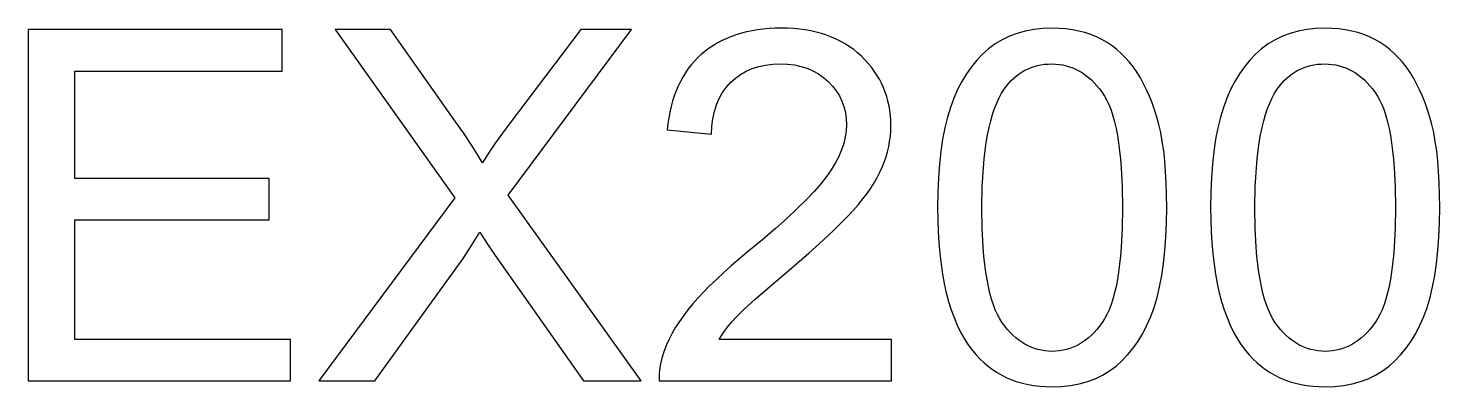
# Model space of a CAD drawing. Header units: millimetres. Extents: x -4.33 to 4.33, y -1.1 to 1.1.
import ezdxf

# ---------------------------------------------------------------- set-up
doc = ezdxf.new("R2010")
doc.units = ezdxf.units.MM
doc.layers.add('LASER_MARK', color=7, linetype='Continuous')

msp = doc.modelspace()

# ---------------------------------------------------------------- linework, layer by layer
at = {"layer": 'LASER_MARK'}
for points in [[(-4.3273, -1.0633), (-2.7195, -1.0633), (-2.7195, -0.809), (-4.0422, -0.809), (-4.0422, -0.0757), (-2.8503, -0.0757), (-2.8503, 0.1771), (-4.0422, 0.1771), (-4.0422, 0.8369), (-2.7695, 0.8369), (-2.7695, 1.0912), (-4.3273, 1.0912)], [(-2.5446, -1.0633), (-2.2022, -1.0633), (-1.6614, -0.3123), (-1.6202, -0.2498), (-1.5585, -0.1506), (-1.5108, -0.2256), (-1.4645, -0.2947), (-0.9222, -1.0633), (-0.5695, -1.0633), (-1.3851, 0.0757), (-0.6283, 1.0912), (-0.9383, 1.0912), (-1.3719, 0.5195), (-1.4195, 0.4562), (-1.4637, 0.3942), (-1.5047, 0.3335), (-1.5424, 0.2741), (-1.5725, 0.3253), (-1.6114, 0.3865), (-1.6592, 0.4576), (-1.7158, 0.5386), (-2.1067, 1.0912), (-2.4462, 1.0912), (-1.7114, 0.0595)], [(0.9648, -0.809), (-0.0919, -0.809), (-0.0683, -0.7731), (-0.0419, -0.7372), (-0.0125, -0.7014), (0.0198, -0.6657), (0.0643, -0.6221), (0.1301, -0.5623), (0.2171, -0.4865), (0.3255, -0.3946), (0.4579, -0.2805), (0.57, -0.1793), (0.6185, -0.1335), (0.6618, -0.0909), (0.7001, -0.0516), (0.7333, -0.0154), (0.7629, 0.0189), (0.7903, 0.0528), (0.8156, 0.0863), (0.8386, 0.1194), (0.8595, 0.1521), (0.8781, 0.1843), (0.8946, 0.2162), (0.909, 0.2476), (0.9214, 0.2789), (0.9321, 0.3104), (0.9412, 0.3419), (0.9486, 0.3736), (0.9544, 0.4055), (0.9586, 0.4375), (0.961, 0.4696), (0.9619, 0.5019), (0.9612, 0.5333), (0.959, 0.5641), (0.9555, 0.5943), (0.9506, 0.6238), (0.9442, 0.6527), (0.9364, 0.681), (0.9273, 0.7086), (0.9167, 0.7355), (0.9047, 0.7619), (0.8912, 0.7875), (0.8764, 0.8126), (0.8602, 0.8369), (0.8425, 0.8607), (0.8235, 0.8838), (0.803, 0.9062), (0.7811, 0.9281), (0.758, 0.9489), (0.7339, 0.9684), (0.7088, 0.9865), (0.6826, 1.0033), (0.6555, 1.0187), (0.6273, 1.0328), (0.5982, 1.0456), (0.568, 1.057), (0.5368, 1.0671), (0.5046, 1.0758), (0.4714, 1.0832), (0.4372, 1.0893), (0.402, 1.094), (0.3657, 1.0973), (0.3285, 1.0993), (0.2902, 1.1), (0.2523, 1.0994), (0.2154, 1.0975), (0.1795, 1.0944), (0.1445, 1.09), (0.1105, 1.0844), (0.0775, 1.0776), (0.0454, 1.0695), (0.0143, 1.0601), (-0.0158, 1.0495), (-0.0449, 1.0377), (-0.073, 1.0246), (-0.1002, 1.0103), (-0.1264, 0.9947), (-0.1516, 0.9779), (-0.1759, 0.9599), (-0.1991, 0.9405), (-0.2213, 0.9201), (-0.2423, 0.8984), (-0.262, 0.8757), (-0.2806, 0.8518), (-0.298, 0.8268), (-0.3141, 0.8006), (-0.329, 0.7733), (-0.3428, 0.7449), (-0.3553, 0.7154), (-0.3666, 0.6847), (-0.3768, 0.6529), (-0.3857, 0.6199), (-0.3934, 0.5859), (-0.3999, 0.5507), (-0.4052, 0.5143), (-0.4093, 0.4769), (-0.1374, 0.449), (-0.1353, 0.4983), (-0.1296, 0.5449), (-0.1204, 0.5887), (-0.1076, 0.6297), (-0.0914, 0.668), (-0.0716, 0.7036), (-0.0482, 0.7364), (-0.0213, 0.7664), (0.0085, 0.7933), (0.0408, 0.8165), (0.0754, 0.8363), (0.1124, 0.8524), (0.1518, 0.8649), (0.1936, 0.8739), (0.2378, 0.8792), (0.2844, 0.881), (0.3285, 0.8793), (0.3705, 0.8743), (0.4103, 0.8658), (0.448, 0.854), (0.4836, 0.8388), (0.5171, 0.8203), (0.5484, 0.7983), (0.5776, 0.773), (0.6039, 0.7452), (0.6267, 0.7159), (0.6461, 0.6851), (0.6619, 0.6527), (0.6742, 0.6188), (0.683, 0.5833), (0.6882, 0.5463), (0.69, 0.5077), (0.6881, 0.47), (0.6823, 0.4317), (0.6726, 0.3927), (0.6591, 0.3533), (0.6418, 0.3132), (0.6205, 0.2726), (0.5955, 0.2314), (0.5665, 0.1896), (0.5321, 0.1456), (0.4906, 0.098), (0.4419, 0.0465), (0.3861, -0.0086), (0.3232, -0.0675), (0.2532, -0.1302), (0.1761, -0.1966), (0.0919, -0.2667), (-0.0147, -0.3566), (-0.0629, -0.3994), (-0.1078, -0.4409), (-0.1494, -0.481), (-0.1877, -0.5197), (-0.2226, -0.557), (-0.2542, -0.593), (-0.2832, -0.6283), (-0.31, -0.6638), (-0.3349, -0.6994), (-0.3577, -0.7352), (-0.3784, -0.7711), (-0.3971, -0.8071), (-0.4138, -0.8433), (-0.4284, -0.8796), (-0.443, -0.9241), (-0.453, -0.9696), (-0.4584, -1.016), (-0.4593, -1.0633), (0.9648, -1.0633)], [(1.3271, 0.6143), (1.3086, 0.5537), (1.2927, 0.4885), (1.2791, 0.4186), (1.2681, 0.3441), (1.2595, 0.2649), (1.2533, 0.181), (1.2497, 0.0925), (1.2484, -0.0007), (1.2493, -0.0753), (1.2518, -0.1472), (1.2559, -0.2165), (1.2617, -0.2831), (1.2692, -0.3471), (1.2784, -0.4084), (1.2892, -0.4671), (1.3017, -0.5232), (1.3159, -0.5766), (1.3317, -0.6274), (1.3491, -0.6755), (1.3683, -0.721), (1.3891, -0.7639), (1.4116, -0.8041), (1.4357, -0.8417), (1.4615, -0.8766), (1.4843, -0.9037), (1.5081, -0.929), (1.5329, -0.9525), (1.5588, -0.9743), (1.5857, -0.9944), (1.6137, -1.0127), (1.6427, -1.0293), (1.6728, -1.0442), (1.7039, -1.0572), (1.736, -1.0686), (1.7692, -1.0782), (1.8035, -1.086), (1.8388, -1.0921), (1.8751, -1.0965), (1.9125, -1.0991), (1.9509, -1.1), (2.0088, -1.098), (2.0641, -1.0921), (2.1169, -1.0821), (2.1671, -1.0682), (2.2148, -1.0503), (2.2599, -1.0285), (2.3025, -1.0027), (2.3426, -0.9729), (2.3801, -0.9394), (2.4153, -0.9027), (2.448, -0.8627), (2.4783, -0.8193), (2.5062, -0.7726), (2.5317, -0.7227), (2.5548, -0.6694), (2.5755, -0.6128), (2.5937, -0.5523), (2.6096, -0.4872), (2.6229, -0.4176), (2.6339, -0.3433), (2.6424, -0.2645), (2.6485, -0.1812), (2.6522, -0.0932), (2.6534, -0.0007), (2.6526, 0.0773), (2.6503, 0.1512), (2.6466, 0.221), (2.6412, 0.2868), (2.6344, 0.3484), (2.6261, 0.4058), (2.6162, 0.4592), (2.6049, 0.5085), (2.5922, 0.5548), (2.5783, 0.5993), (2.5633, 0.6421), (2.5472, 0.683), (2.5299, 0.7222), (2.5115, 0.7595), (2.4919, 0.7951), (2.4711, 0.8289), (2.4491, 0.8608), (2.4257, 0.8908), (2.4008, 0.9188), (2.3745, 0.945), (2.3468, 0.9692), (2.3177, 0.9914), (2.2871, 1.0118), (2.2551, 1.0302), (2.2217, 1.0466), (2.187, 1.0607), (2.151, 1.0727), (2.1137, 1.0825), (2.075, 1.0902), (2.0349, 1.0956), (1.9936, 1.0989), (1.9509, 1.1), (1.8934, 1.098), (1.8383, 1.0921), (1.7858, 1.0822), (1.7358, 1.0684), (1.6883, 1.0506), (1.6432, 1.0289), (1.6007, 1.0032), (1.5607, 0.9736), (1.5232, 0.9404), (1.488, 0.9038), (1.4552, 0.8638), (1.4248, 0.8206), (1.3968, 0.774), (1.3711, 0.7241), (1.3479, 0.6709)], [(3.0009, 0.6143), (2.9825, 0.5537), (2.9665, 0.4885), (2.953, 0.4186), (2.942, 0.3441), (2.9334, 0.2649), (2.9272, 0.181), (2.9235, 0.0925), (2.9223, -0.0007), (2.9231, -0.0753), (2.9256, -0.1472), (2.9298, -0.2165), (2.9356, -0.2831), (2.9431, -0.3471), (2.9523, -0.4084), (2.9631, -0.4671), (2.9756, -0.5232), (2.9897, -0.5766), (3.0056, -0.6274), (3.023, -0.6755), (3.0422, -0.721), (3.063, -0.7639), (3.0855, -0.8041), (3.1096, -0.8417), (3.1354, -0.8766), (3.1582, -0.9037), (3.1819, -0.929), (3.2068, -0.9525), (3.2327, -0.9743), (3.2596, -0.9944), (3.2876, -1.0127), (3.3166, -1.0293), (3.3467, -1.0442), (3.3778, -1.0572), (3.4099, -1.0686), (3.4431, -1.0782), (3.4774, -1.086), (3.5127, -1.0921), (3.549, -1.0965), (3.5864, -1.0991), (3.6248, -1.1), (3.6827, -1.098), (3.738, -1.0921), (3.7908, -1.0821), (3.841, -1.0682), (3.8887, -1.0503), (3.9338, -1.0285), (3.9764, -1.0027), (4.0164, -0.9729), (4.054, -0.9394), (4.0891, -0.9027), (4.1219, -0.8627), (4.1522, -0.8193), (4.1801, -0.7726), (4.2056, -0.7227), (4.2287, -0.6694), (4.2494, -0.6128), (4.2676, -0.5523), (4.2834, -0.4872), (4.2968, -0.4176), (4.3078, -0.3433), (4.3163, -0.2645), (4.3224, -0.1812), (4.326, -0.0932), (4.3273, -0.0007), (4.3265, 0.0773), (4.3242, 0.1512), (4.3204, 0.221), (4.3151, 0.2868), (4.3083, 0.3484), (4.3, 0.4058), (4.2901, 0.4592), (4.2788, 0.5085), (4.2661, 0.5548), (4.2522, 0.5993), (4.2372, 0.6421), (4.2211, 0.683), (4.2038, 0.7222), (4.1853, 0.7595), (4.1658, 0.7951), (4.145, 0.8289), (4.123, 0.8608), (4.0996, 0.8908), (4.0747, 0.9188), (4.0484, 0.945), (4.0207, 0.9692), (3.9915, 0.9914), (3.961, 1.0118), (3.929, 1.0302), (3.8956, 1.0466), (3.8609, 1.0607), (3.8249, 1.0727), (3.7875, 1.0825), (3.7488, 1.0902), (3.7088, 1.0956), (3.6675, 1.0989), (3.6248, 1.1), (3.5673, 1.098), (3.5122, 1.0921), (3.4597, 1.0822), (3.4097, 1.0684), (3.3621, 1.0506), (3.3171, 1.0289), (3.2746, 1.0032), (3.2346, 0.9736), (3.197, 0.9404), (3.1619, 0.9038), (3.1291, 0.8638), (3.0987, 0.8206), (3.0706, 0.774), (3.045, 0.7241), (3.0218, 0.6709)], [(1.6445, -0.7069), (1.6295, -0.6835), (1.6154, -0.6574), (1.6023, -0.6285), (1.5902, -0.5969), (1.579, -0.5625), (1.5688, -0.5253), (1.5596, -0.4853), (1.5514, -0.4425), (1.5441, -0.397), (1.5378, -0.3487), (1.5324, -0.2977), (1.5281, -0.2438), (1.5222, -0.1278), (1.5203, -0.0007), (1.5224, 0.1267), (1.5251, 0.1865), (1.5288, 0.2437), (1.5337, 0.2983), (1.5395, 0.3502), (1.5465, 0.3996), (1.5545, 0.4464), (1.5636, 0.4906), (1.5737, 0.5321), (1.5849, 0.5711), (1.5972, 0.6074), (1.6105, 0.6411), (1.6249, 0.6723), (1.6404, 0.7008), (1.657, 0.7267), (1.6853, 0.7629), (1.7003, 0.7792), (1.7159, 0.7942), (1.7321, 0.8081), (1.7489, 0.8208), (1.7662, 0.8322), (1.7841, 0.8425), (1.8026, 0.8515), (1.8216, 0.8593), (1.8412, 0.866), (1.8614, 0.8714), (1.8822, 0.8756), (1.9036, 0.8786), (1.9255, 0.8804), (1.948, 0.881), (1.9709, 0.8803), (1.9933, 0.8783), (2.0153, 0.8749), (2.0367, 0.8701), (2.0577, 0.864), (2.0783, 0.8564), (2.0983, 0.8476), (2.1179, 0.8373), (2.137, 0.8257), (2.1556, 0.8127), (2.1737, 0.7984), (2.1914, 0.7827), (2.2086, 0.7656), (2.2253, 0.7471), (2.2416, 0.7273), (2.2573, 0.7061), (2.2724, 0.6829), (2.2864, 0.6568), (2.2995, 0.628), (2.3116, 0.5964), (2.3228, 0.562), (2.333, 0.5248), (2.3422, 0.4848), (2.3505, 0.442), (2.3577, 0.3964), (2.364, 0.348), (2.3694, 0.2969), (2.3737, 0.2429), (2.3796, 0.1267), (2.3815, -0.0007), (2.3796, -0.1275), (2.3737, -0.2432), (2.3694, -0.297), (2.364, -0.3479), (2.3577, -0.3962), (2.3505, -0.4416), (2.3422, -0.4843), (2.333, -0.5243), (2.3228, -0.5615), (2.3116, -0.5959), (2.2995, -0.6276), (2.2864, -0.6565), (2.2724, -0.6827), (2.2573, -0.7061), (2.2416, -0.7275), (2.2254, -0.7475), (2.2087, -0.7661), (2.1916, -0.7833), (2.174, -0.7991), (2.156, -0.8136), (2.1375, -0.8267), (2.1186, -0.8384), (2.0992, -0.8487), (2.0794, -0.8577), (2.0591, -0.8653), (2.0384, -0.8715), (2.0172, -0.8763), (1.9956, -0.8797), (1.9735, -0.8818), (1.9509, -0.8825), (1.9283, -0.8818), (1.9063, -0.8798), (1.8846, -0.8763), (1.8634, -0.8715), (1.8427, -0.8653), (1.8224, -0.8578), (1.8026, -0.8489), (1.7832, -0.8386), (1.7643, -0.8269), (1.7458, -0.8139), (1.7278, -0.7995), (1.7102, -0.7837), (1.6931, -0.7666), (1.6764, -0.748)], [(3.3184, -0.7069), (3.3033, -0.6835), (3.2893, -0.6574), (3.2762, -0.6285), (3.264, -0.5969), (3.2529, -0.5625), (3.2427, -0.5253), (3.2335, -0.4853), (3.2252, -0.4425), (3.218, -0.397), (3.2117, -0.3487), (3.2063, -0.2977), (3.2019, -0.2438), (3.1961, -0.1278), (3.1942, -0.0007), (3.1963, 0.1267), (3.199, 0.1865), (3.2027, 0.2437), (3.2075, 0.2983), (3.2134, 0.3502), (3.2203, 0.3996), (3.2284, 0.4464), (3.2374, 0.4906), (3.2476, 0.5321), (3.2588, 0.5711), (3.2711, 0.6074), (3.2844, 0.6411), (3.2988, 0.6723), (3.3143, 0.7008), (3.3309, 0.7267), (3.3592, 0.7629), (3.3742, 0.7792), (3.3898, 0.7942), (3.406, 0.8081), (3.4228, 0.8208), (3.4401, 0.8322), (3.458, 0.8425), (3.4765, 0.8515), (3.4955, 0.8593), (3.5151, 0.866), (3.5353, 0.8714), (3.5561, 0.8756), (3.5774, 0.8786), (3.5994, 0.8804), (3.6218, 0.881), (3.6448, 0.8803), (3.6672, 0.8783), (3.6891, 0.8749), (3.7106, 0.8701), (3.7316, 0.864), (3.7521, 0.8564), (3.7722, 0.8476), (3.7918, 0.8373), (3.8109, 0.8257), (3.8295, 0.8127), (3.8476, 0.7984), (3.8653, 0.7827), (3.8825, 0.7656), (3.8992, 0.7471), (3.9154, 0.7273), (3.9312, 0.7061), (3.9462, 0.6829), (3.9603, 0.6568), (3.9734, 0.628), (3.9855, 0.5964), (3.9967, 0.562), (4.0069, 0.5248), (4.0161, 0.4848), (4.0243, 0.442), (4.0316, 0.3964), (4.0379, 0.348), (4.0433, 0.2969), (4.0476, 0.2429), (4.0534, 0.1267), (4.0554, -0.0007), (4.0534, -0.1275), (4.0476, -0.2432), (4.0433, -0.297), (4.0379, -0.3479), (4.0316, -0.3962), (4.0243, -0.4416), (4.0161, -0.4843), (4.0069, -0.5243), (3.9967, -0.5615), (3.9855, -0.5959), (3.9734, -0.6276), (3.9603, -0.6565), (3.9462, -0.6827), (3.9312, -0.7061), (3.9154, -0.7275), (3.8992, -0.7475), (3.8826, -0.7661), (3.8655, -0.7833), (3.8479, -0.7991), (3.8299, -0.8136), (3.8114, -0.8267), (3.7925, -0.8384), (3.7731, -0.8487), (3.7533, -0.8577), (3.733, -0.8653), (3.7123, -0.8715), (3.6911, -0.8763), (3.6694, -0.8797), (3.6473, -0.8818), (3.6248, -0.8825), (3.6022, -0.8818), (3.5801, -0.8798), (3.5585, -0.8763), (3.5373, -0.8715), (3.5166, -0.8653), (3.4963, -0.8578), (3.4764, -0.8489), (3.4571, -0.8386), (3.4381, -0.8269), (3.4197, -0.8139), (3.4017, -0.7995), (3.3841, -0.7837), (3.367, -0.7666), (3.3503, -0.748)]]:
    msp.add_lwpolyline(points, close=True, dxfattribs=at)

doc.saveas('drawing.dxf')
